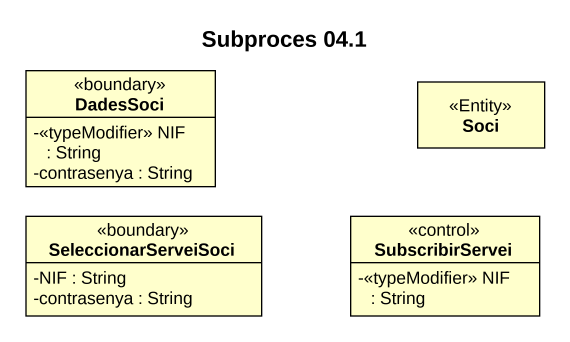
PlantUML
@startuml
title Subproces 04.1
hide circle
hide empty members
skinparam classAttributeIconSize 0
class DadesSoci <<boundary>> {
  -<<typeModifier>> NIF : String
  -contrasenya : String
}
class Soci <<Entity>>
class SeleccionarServeiSoci <<boundary>> {
  -NIF : String
  -contrasenya : String
}
class SubscribirServei <<control>> {
  -<<typeModifier>> NIF : String
}
@enduml
